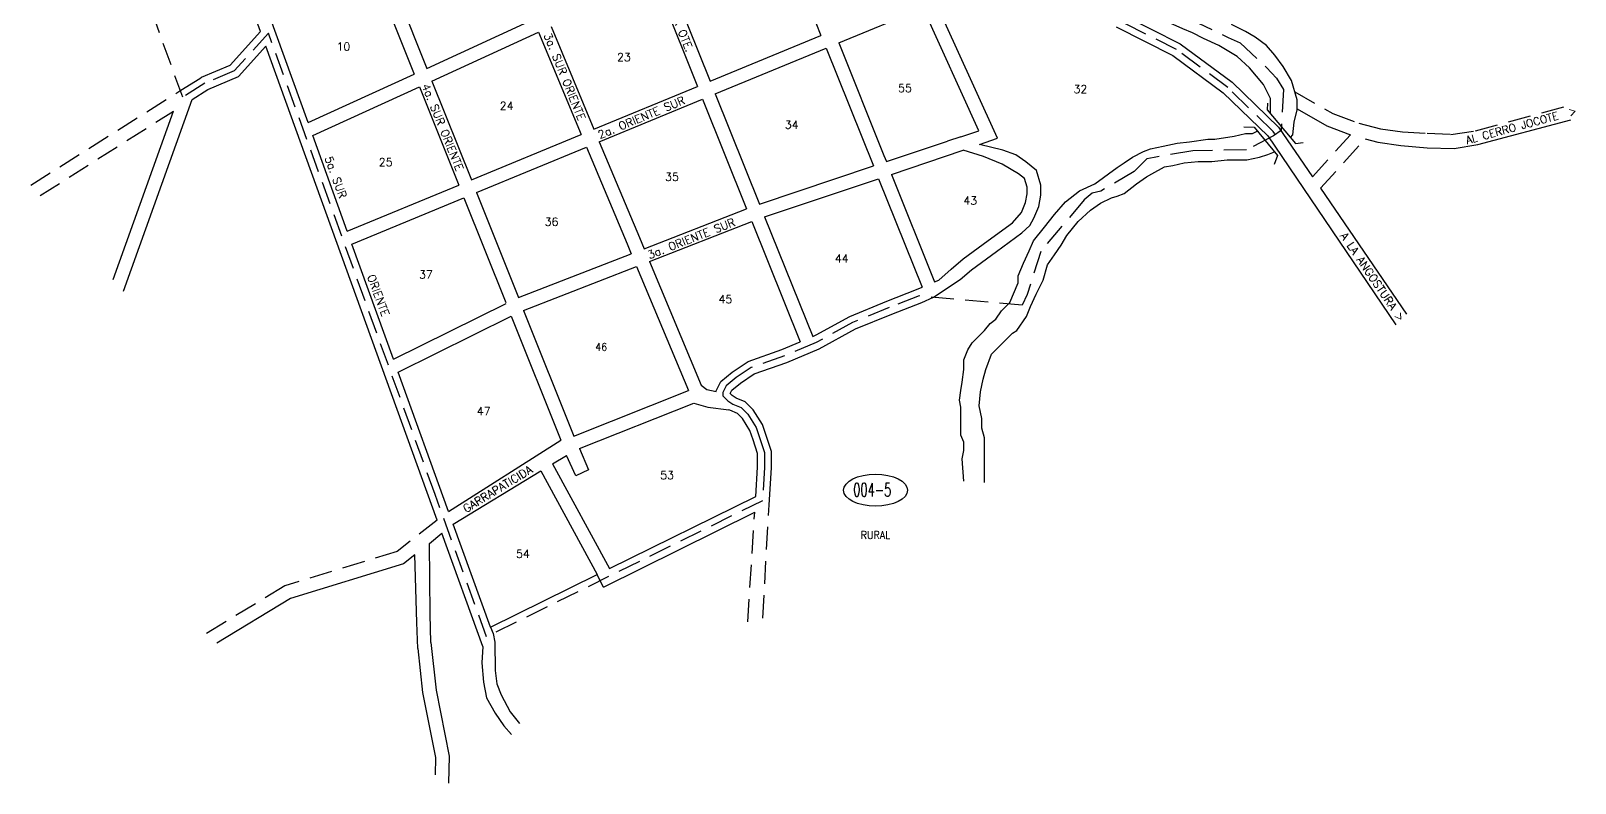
# Model space of a CAD drawing. Extents: x 510255 to 512040, y 1827586 to 1829486.
# Drawn here: x 510394 to 511745, y 1827586 to 1828244 of the extents above; entities that cross this region are included whole.
import ezdxf

# ---------------------------------------------------------------- set-up
doc = ezdxf.new("R2010")
doc.units = 0
doc.header["$LTSCALE"] = 80
doc.linetypes.add('HIDDEN', pattern=[0.375, 0.25, -0.125])
doc.layers.get('0').update_dxf_attribs({"linetype": 'CONTINUOUS'})
for name, color, linetype in [('4', 9, 'CONTINUOUS'), ('6', 10, 'CONTINUOUS'), ('9', 5, 'CONTINUOUS'), ('C', 1, 'CONTINUOUS'), ('D', 6, 'CONTINUOUS'), ('F', 15, 'CONTINUOUS')]:
    doc.layers.add(name, color=color, linetype=linetype)
doc.styles.add('ROMANS', font='ROMANS', dxfattribs={"height": 7})

# ---------------------------------------------------------------- blocks, each defined once
blk = doc.blocks.new('ELL')
blk.add_circle((0, 0), 1)

msp = doc.modelspace()

# ---------------------------------------------------------------- linework, layer by layer
at = {"layer": '4', "linetype": 'HIDDEN'}
for points in [[(511482.202076, 1828153.904734), (511480.823273, 1828155.916883), (511441.056632, 1828194.407316), (511396.157933, 1828227.595531), (511346.169717, 1828252.872957), (511277.836436, 1828283.06974), (511170.246997, 1828320.454126), (510897.819131, 1829025.730906), (510848.156212, 1829155.606534), (510844.768015, 1829238.82531), (510837.775105, 1829318.436045)], [(511409.250009, 1828253.704461), (511441.525793, 1828238.159139), (511451.880221, 1828233.535212), (511474.996976, 1828211.851671), (511483.763487, 1828202.667194), (511489.741606, 1828192.709767), (511487.748897, 1828156.863038), (511480.973973, 1828152.061972), (511457.601393, 1828139.882606), (511410.647148, 1828139.116881), (511376.82083, 1828133.346719), (511370.179348, 1828131.969477), (511359.219475, 1828121.016308), (511359.219475, 1828121.016308), (511330.121772, 1828103.892616), (511322.354449, 1828102.097202), (511315.379979, 1828096.122748), (511277.450272, 1828051.107789), (511265.562379, 1828013.476121), (511261.254306, 1828004.010105), (511171.102588, 1828012.111245), (511144.913015, 1828001.919802), (511112.903537, 1827988.816519), (511080.894059, 1827971.345476), (511053.24951, 1827959.698113), (511024.149984, 1827949.506671), (511011.055198, 1827940.771149), (511002.32534, 1827933.491547), (510999.415388, 1827927.667866), (510999.415388, 1827924.756025), (511003.780317, 1827920.388264), (511008.145245, 1827917.476423), (511015.420127, 1827914.564583), (511021.240032, 1827908.740901), (511028.514913, 1827897.093539), (511031.424866, 1827888.358017), (511035.789795, 1827875.254734), (511035.789795, 1827862.151451), (511033.912873, 1827833.04029), (510792.615239, 1827714.08586), (510747.575418, 1827838.675398), (510601.720515, 1828241.910439), (510571.935165, 1828208.935668), (510546.019635, 1828198.075989), (510526.769301, 1828185.910488), (510450.618886, 1828397.174799)]]:
    msp.add_lwpolyline(points, dxfattribs=at)
at = {"layer": '6'}
for p, q in [((510575.49, 1828203.92), (510599.476348, 1828230.475154)), ((510535.084, 1828184.067), (510548.801, 1828192.736)), ((510548.801, 1828192.736), (510575.49, 1828203.92)), ((510474.979585, 1828016.319048), (510535.083085, 1828184.066422)), ((510465.939025, 1828026.665429), (510518.605, 1828173.653)), ((511476.216, 1828152.026), (511588.23556, 1827986.940912)), ((511485.431, 1828159.807), (511515.142281, 1828116.448221)), ((511522.115466, 1828106.271993), (511597.572901, 1827996.274717))]:
    msp.add_line(p, q, dxfattribs=at)
at = {"layer": '6', "linetype": 'CONTINUOUS'}
for p, q in [((510749.401582, 1827815.987147), (510599.476348, 1828230.475154)), ((510894.935327, 1827757.432397), (511027.257582, 1827823.069909)), ((510789.27565, 1827705.750048), (510753.529521, 1827804.574918))]:
    msp.add_line(p, q, dxfattribs=at)
at = {"layer": '6', "linetype": 'HIDDEN'}
for p, q in [((510393.939432, 1828109.064655), (510525.18, 1828192.004)), ((510401.930437, 1828099.919428), (510518.605, 1828173.653))]:
    msp.add_line(p, q, dxfattribs=at)
at = {"layer": '6', "color": 10, "linetype": 'CONTINUOUS'}
for p, q in [((510894.935327, 1827757.432397), (510892.005444, 1827763.083047)), ((510789.27565, 1827705.750048), (510788.50203, 1827691.409572)), ((510798.28003, 1827716.878478), (510799.853209, 1827709.291244)), ((510799.853209, 1827709.291244), (510800.100651, 1827684.663744)), ((510788.50203, 1827691.409572), (510789.963778, 1827674.459766)), ((510800.100651, 1827684.663744), (510801.57299, 1827672.889518)), ((510789.963778, 1827674.459766), (510792.594915, 1827660.870702)), ((510801.57299, 1827672.889518), (510805.253829, 1827663.322957)), ((510792.594915, 1827660.870702), (510800.049807, 1827647.427751)), ((510805.253829, 1827663.322957), (510813.351676, 1827648.605176)), ((510800.049807, 1827647.427751), (510807.79705, 1827636.176591)), ((510813.351676, 1827648.605176), (510821.449524, 1827638.302727)), ((510807.79705, 1827636.176591), (510814.521066, 1827628.724523))]:
    msp.add_line(p, q, dxfattribs=at)
at = {"layer": '6', "linetype": 'HIDDEN'}
for points in [[(511499.729654, 1828190.583408), (511532.941838, 1828171.719565), (511555.725007, 1828163.169674), (511574.735483, 1828158.413605), (511593.887674, 1828155.53869), (511615.66667, 1828154.379915), (511636.221236, 1828153.470766), (511657.841764, 1828156.48408), (511738.630286, 1828178.381469)], [(511515.142281, 1828116.448221), (511548.359564, 1828153.116567)], [(511522.115466, 1828106.271993), (511561.209546, 1828149.427698)], [(511034.305419, 1827730.44348), (511039.737753, 1827829.602358)], [(510749.401582, 1827815.987147), (510714.355036, 1827788.798155), (510616.03388, 1827758.590757), (510544.998064, 1827715.507264)], [(511021.072369, 1827727.136905), (511027.257582, 1827823.069909)]]:
    msp.add_lwpolyline(points, dxfattribs=at)
at = {"layer": '6', "linetype": 'CONTINUOUS'}
for points in [[(511501.736759, 1828175.642887), (511527.838904, 1828160.817401), (511548.359564, 1828153.116567)], [(511561.209546, 1828149.427698), (511572.383168, 1828146.632265), (511592.475481, 1828143.61623), (511615.616946, 1828141.602468), (511639.131617, 1828141.106331), (511659.99048, 1828144.63449), (511741.176872, 1828166.198863)], [(511039.737753, 1827829.602358), (511041.789795, 1827861.958229), (511041.789795, 1827876.227801), (511037.117335, 1827890.254276), (511033.981856, 1827899.666814), (511025.967007, 1827912.498894), (511018.793369, 1827919.677187), (511010.955046, 1827922.81455), (511007.604312, 1827925.049822), (511005.74447, 1827926.910871), (511007.131689, 1827929.68711), (511014.651571, 1827935.957744), (511026.848885, 1827944.094562), (511055.408012, 1827954.096743), (511083.502776, 1827965.933792), (511115.485296, 1827983.390123), (511147.137666, 1827996.347221), (511173.373602, 1828006.556705), (511183.688531, 1828010.980257)], [(510742.718804, 1827795.614916), (510753.529521, 1827804.574918)], [(510743.997808, 1827709.166843), (510743.334388, 1827734.00148), (510742.718804, 1827795.614916)], [(510729.909585, 1827785.677567), (510719.976831, 1827777.971771), (510620.982618, 1827747.557588), (510556.597625, 1827708.507844)], [(510732.484925, 1827703.987884), (510731.694578, 1827726.720089), (510729.909585, 1827785.677567)], [(510743.997808, 1827709.166843), (510748.494488, 1827667.289017), (510759.942507, 1827609.678858), (510759.346625, 1827586.164827)], [(510732.484925, 1827703.987884), (510736.620247, 1827665.475411), (510747.912553, 1827608.64885), (510747.523567, 1827593.299109)]]:
    msp.add_lwpolyline(points, dxfattribs=at)
at = {"layer": '9', "linetype": 'CONTINUOUS'}
for points in [[(511478.547201, 1828171.466727), (511478.547201, 1828184.775739), (511472.444686, 1828196.987722), (511460.239655, 1828211.642102), (511449.255128, 1828221.411689), (511433.388588, 1828231.181276), (511419.963055, 1828237.287267), (511410.199031, 1828242.172061), (511401.655509, 1828245.835656), (511390.670982, 1828250.720449), (511380.906958, 1828255.605243), (511376.024945, 1828261.711234), (511367.481424, 1828271.480821)], [(511496.093524, 1828150.645156), (511498.07525, 1828153.024581), (511499.295753, 1828164.015367), (511501.736759, 1828175.006152), (511501.736759, 1828183.55454), (511496.854747, 1828200.651317), (511489.531728, 1828212.863301), (511482.20871, 1828222.632887), (511474.885692, 1828231.181276), (511465.121667, 1828238.508466), (511456.578146, 1828243.393259), (511444.373116, 1828249.499251)], [(511344.208382, 1828124.474266), (511350.394381, 1828128.600614), (511357.7174, 1828133.485408), (511367.481424, 1828138.370201), (511373.583939, 1828140.812598), (511384.568467, 1828143.254995), (511396.773497, 1828145.697391), (511407.758024, 1828146.91859), (511423.624564, 1828149.360986), (511429.727079, 1828149.360986), (511446.814122, 1828151.803383), (511456.578146, 1828154.24578), (511462.680661, 1828154.24578), (511466.936298, 1828156.37481)], [(511228.344077, 1827848.946193), (511228.344077, 1827859.936978), (511228.344077, 1827869.706565), (511228.344077, 1827878.254953), (511228.344077, 1827888.02454), (511225.903071, 1827896.572928), (511225.903071, 1827905.121317), (511223.462065, 1827916.112102), (511224.682568, 1827928.324085), (511227.123574, 1827939.314871), (511229.56458, 1827947.863259), (511234.446592, 1827961.296441), (511245.43112, 1827972.287226), (511252.754138, 1827979.614416), (511256.415647, 1827982.056813), (511264.959169, 1827994.268796), (511268.620678, 1828002.817185), (511273.50269, 1828013.80797), (511279.605205, 1828026.019953), (511283.266714, 1828039.453135), (511289.369229, 1828048.001524), (511295.471745, 1828056.549912), (511300.353757, 1828065.0983), (511310.117781, 1828077.310284), (511321.102308, 1828087.079871), (511329.64583, 1828093.185862), (511339.409854, 1828098.070656), (511344.291866, 1828099.291854), (511350.394381, 1828101.734251), (511361.378909, 1828110.282639), (511369.92243, 1828116.388631), (511374.804442, 1828118.831028), (511385.78897, 1828124.937019), (511393.111988, 1828126.158218), (511402.876012, 1828128.600614), (511415.081043, 1828129.821813), (511427.286073, 1828129.821813), (511440.711607, 1828131.043011), (511446.814122, 1828131.043011), (511457.798649, 1828131.043011), (511468.783177, 1828133.485408), (511476.106195, 1828135.927805), (511482.00096, 1828138.139601)], [(511210.036532, 1827850.167391), (511208.816029, 1827869.706565), (511210.036532, 1827877.033755), (511210.036532, 1827884.360945), (511207.595526, 1827890.466937), (511207.595526, 1827897.794127), (511207.595526, 1827907.563713), (511207.595526, 1827914.890904), (511206.375022, 1827920.996895), (511207.595526, 1827929.545284), (511208.816029, 1827936.872474), (511210.036532, 1827947.863259), (511210.036532, 1827956.411647), (511213.698041, 1827964.960036), (511217.35955, 1827971.066028), (511222.241562, 1827975.950821), (511228.344077, 1827982.056813), (511233.226089, 1827988.162804), (511238.108102, 1827991.826399), (511242.990114, 1827999.15359), (511250.313132, 1828006.48078), (511257.63615, 1828023.577557), (511257.63615, 1828029.683548), (511262.518162, 1828040.674333), (511267.400175, 1828051.665119), (511271.061684, 1828060.213507), (511280.825708, 1828072.42549), (511289.369229, 1828083.416276), (511299.133254, 1828094.407061), (511311.338284, 1828104.176648), (511324.763818, 1828110.282639), (511344.208382, 1828124.474266)]]:
    msp.add_lwpolyline(points, dxfattribs=at)
at = {"layer": 'F', "linetype": 'CONTINUOUS'}
for p, q in [((510594.8526, 1828243.258113), (510481.142813, 1828557.623757)), ((510636.393838, 1828163.691059), (510602.303547, 1828257.938148)), ((510670.715947, 1828068.80308), (510640.489363, 1828152.368443)), ((511207.417966, 1828151.314655), (511196.011216, 1828147.506964)), ((510711.179588, 1827956.936028), (510674.801975, 1828057.50672)), ((511077.947141, 1827976.614666), (511080.987757, 1827978.232159)), ((510759.366241, 1827823.717696), (510715.287129, 1827945.580192)), ((510759.366241, 1827823.717696), (510857.480562, 1827886.00433)), ((510850.219788, 1827865.332292), (510862.438447, 1827872.747187)), ((510763.376316, 1827812.631317), (510839.950773, 1827859.100539)), ((510839.950773, 1827859.100539), (510889.515182, 1827768.54487)), ((510850.219788, 1827865.332292), (510900.288227, 1827773.855745)), ((510900.288227, 1827773.855745), (511028.148497, 1827836.888047)), ((510795.998439, 1827722.443172), (510763.376316, 1827812.631317)), ((510795.998439, 1827722.443172), (510889.515182, 1827768.54487)), ((510795.998439, 1827722.443172), (510798.28003, 1827716.878478))]:
    msp.add_line(p, q, dxfattribs=at)
at = {"layer": 'F'}
for p, q in [((511048.031898, 1828332.626254), (511085.202, 1828240.007)), ((510703.134, 1828304.025), (510740.287514, 1828211.177235)), ((510692.642427, 1828297.942856), (510729.360706, 1828206.182866)), ((510940.495615, 1828286.703262), (510977.166, 1828195.382)), ((510951.533462, 1828291.417197), (510988.258, 1828199.964)), ((511100.764, 1828233.451), (511174.58809, 1828263.94441)), ((510740.287514, 1828211.177235), (510833.449, 1828253.759)), ((510849.024, 1828247.641), (510886.598, 1828157.973)), ((511343.602, 1828247.448), (511392.999, 1828222.47)), ((511348.738, 1828258.298), (511399.317, 1828232.721)), ((510568.381, 1828213.952), (510594.8526, 1828243.258113)), ((510744.751, 1828200.023), (510838.09, 1828242.685)), ((510838.09, 1828242.685), (510875.507, 1828153.392)), ((510988.258, 1828199.964), (511085.202, 1828240.007)), ((511100.764, 1828233.451), (511140.25, 1828135.061)), ((511399.317, 1828232.721), (511444.943, 1828198.996)), ((510992.73, 1828188.827), (511089.672, 1828228.869)), ((511089.672, 1828228.869), (511131.030443, 1828125.815148)), ((511392.999, 1828222.47), (511437.17, 1828189.819)), ((510543.238, 1828203.416), (510568.381, 1828213.952)), ((510636.393838, 1828163.691059), (510729.360706, 1828206.182866)), ((510525.18, 1828192.004), (510541.659, 1828202.418)), ((510541.659, 1828202.418), (510543.238, 1828203.416)), ((510640.489363, 1828152.368443), (510733.824, 1828195.029)), ((510733.824, 1828195.029), (510768.218, 1828109.076)), ((510744.751, 1828200.023), (510779.31, 1828113.658)), ((510886.598, 1828157.973), (510977.166, 1828195.382)), ((511444.943, 1828198.996), (511485.431, 1828159.807)), ((510891.236, 1828146.905), (510981.638, 1828184.246)), ((510981.638, 1828184.246), (511020.150723, 1828088.339892)), ((510992.73, 1828188.827), (511031.389361, 1828092.553787)), ((511437.17, 1828189.819), (511476.216, 1828152.026)), ((510779.31, 1828113.658), (510875.507, 1828153.392)), ((511207.417966, 1828151.314655), (511223.420258, 1828156.656386)), ((510783.769, 1828102.516), (510880.145, 1828142.324)), ((510880.145, 1828142.324), (510915.543, 1828057.852)), ((510891.236, 1828146.905), (510926.323, 1828063.175)), ((511142.433, 1828129.622), (511196.011216, 1828147.506964)), ((511146.91, 1828118.465), (511209.520113, 1828139.74752)), ((511223.890675, 1828144.632383), (511239.728502, 1828150.016)), ((511031.389361, 1828092.553787), (511131.030443, 1828125.815148)), ((511140.25, 1828135.061), (511142.433, 1828129.622)), ((511035.869, 1828081.398), (511135.507, 1828114.659)), ((511135.507, 1828114.659), (511173.610522, 1828019.715234)), ((511146.91, 1828118.465), (511184.642375, 1828024.446239)), ((510670.715947, 1828068.80308), (510768.218, 1828109.076)), ((510674.801975, 1828057.50672), (510772.677, 1828097.934)), ((510772.677, 1828097.934), (510809.334, 1828006.326)), ((510783.769, 1828102.516), (510820.434, 1828010.886)), ((510930.408, 1828053.427), (511020.150723, 1828088.339892)), ((510935.047, 1828042.356), (511024.623, 1828077.203)), ((511024.623, 1828077.203), (511066.886241, 1827971.954423)), ((511035.869, 1828081.398), (511077.947141, 1827976.614666)), ((510915.543, 1828057.852), (510919.22, 1828049.075)), ((510926.323, 1828063.175), (510930.408, 1828053.427)), ((510820.518, 1828010.677), (510919.22, 1828049.075)), ((510824.976, 1827999.535), (510923.86, 1828038.004)), ((510923.86, 1828038.004), (510969.299713, 1827929.565886)), ((510935.047, 1828042.356), (510980.451384, 1827934.001755)), ((510711.179588, 1827956.936028), (510809.642, 1828005.557)), ((510715.287129, 1827945.580192), (510814.114, 1827994.382)), ((510814.114, 1827994.382), (510857.480562, 1827886.00433)), ((510824.976, 1827999.535), (510868.948538, 1827889.645629)), ((510868.948538, 1827889.645629), (510969.299713, 1827929.565886)), ((510873.824062, 1827878.670458), (510973.938, 1827918.496))]:
    msp.add_line(p, q, dxfattribs=at)
at = {"layer": 'F', "color": 15, "linetype": 'CONTINUOUS'}
msp.add_line((510892.005444, 1827763.083047), (510889.515182, 1827768.54487), dxfattribs=at)
at = {"layer": 'F', "linetype": 'CONTINUOUS'}
for points in [[(511223.420258, 1828156.656386), (511174.58809, 1828263.94441)], [(511476.003192, 1828180.667998), (511475.69729, 1828174.84861), (511500.475365, 1828145.445388), (511507.205213, 1828146.364239)], [(511455.201845, 1828160.146999), (511464.073008, 1828159.840716), (511484.568453, 1828135.031747), (511481.815333, 1828127.068375)], [(511184.642375, 1828024.446239), (511188.234443, 1828025.986695), (511199.18262, 1828035.572566), (511209.563584, 1828044.476308), (511231.571866, 1828060.626187), (511252.839142, 1828076.232309), (511260.522045, 1828085.201511), (511264.241178, 1828093.885119), (511265.495951, 1828101.418642), (511265.495951, 1828107.362181), (511263.342091, 1828114.905581), (511258.149457, 1828119.062384), (511243.846473, 1828127.3841), (511227.374589, 1828134.070796), (511209.520113, 1828139.74752)], [(511080.987757, 1827978.232159), (511110.321778, 1827994.242916), (511142.688365, 1828007.492384), (511168.831574, 1828017.665784), (511173.610522, 1828019.715234)], [(510993.415388, 1827928.576654), (510993.415388, 1827929.083452), (510997.518991, 1827937.295984), (511007.458825, 1827945.584553), (511021.451084, 1827954.918779), (511051.091008, 1827965.299483), (511066.886241, 1827971.954423)], [(510980.451384, 1827934.001755), (510985.386332, 1827930.412372), (510993.415388, 1827928.576654)], [(510973.938, 1827918.496), (510986.064907, 1827914.800856), (511004.664271, 1827912.586036)], [(511028.148497, 1827836.888047), (511029.789795, 1827862.344673), (511029.789795, 1827874.281667), (511025.732397, 1827886.461758), (511023.04797, 1827894.520263), (511016.513057, 1827904.982909), (511012.046885, 1827909.451979), (511005.335445, 1827912.138297), (511004.664271, 1827912.586036)], [(510873.824062, 1827878.670458), (510881.733207, 1827860.221996), (510870.695982, 1827854.744652), (510862.438447, 1827872.747187)]]:
    msp.add_lwpolyline(points, dxfattribs=at)
at = {"layer": 'F'}
for points in [[(511202.627657, 1828231.306708), (511185.747868, 1828268.3929)], [(511239.728502, 1828150.016), (511202.627657, 1828231.306708)], [(511271.396851, 1828080.112731), (511275.840771, 1828090.488607), (511277.495951, 1828100.426127), (511277.495951, 1828109.041792), (511273.829906, 1828121.881276), (511264.472777, 1828129.371836), (511255.685636, 1828135.61388), (511244.317093, 1828139.711814), (511223.890675, 1828144.632383)]]:
    msp.add_lwpolyline(points, dxfattribs=at)
at = {"layer": 'F', "color": 15, "linetype": 'CONTINUOUS'}
msp.add_lwpolyline([(511183.688531, 1828010.980257), (511207.041512, 1828026.503852), (511217.030216, 1828035.071154), (511238.671223, 1828050.951522), (511261.053234, 1828067.375647), (511267.868756, 1828073.806974), (511271.396851, 1828080.112731)], dxfattribs=at)

# ---------------------------------------------------------------- block references
at = {"layer": '4', "color": 9, "linetype": 'CONTINUOUS', "xscale": 27.985565, "yscale": 13.992782, "zscale": 27.985565}
msp.add_blockref('ELL', (511132.920255, 1827842.26021), dxfattribs=at)

# ---------------------------------------------------------------- texts
at = {"layer": '4', "color": 9, "linetype": 'CONTINUOUS', "style": 'ROMANS'}
for s, height, width, p in [('004-5', 11.660652, 0.63, (511113.414116, 1827836.91995)), ('RURAL', 6.802047, 0.9, (511119.870574, 1827799.675729))]:
    msp.add_text(s, height=height, dxfattribs=dict(at, width=width)).set_placement(p)
at = {"layer": 'C', "color": 1, "style": 'ROMANS'}
for s, p in [('10', (510661.393419, 1828226.746421)), ('23', (510906.755189, 1828217.483943)), ('55', (511152.681092, 1828190.422559)), ('32', (511306.145452, 1828189.544231)), ('24', (510804.223379, 1828174.95469)), ('34', (511053.575743, 1828158.397082)), ('25', (510698.344388, 1828125.63911)), ('35', (510948.876096, 1828112.818151)), ('43', (511209.747304, 1828091.981286)), ('36', (510843.510431, 1828073.520539)), ('44', (511097.426857, 1828041.328833)), ('37', (510733.541321, 1828027.332578)), ('45', (510995.639604, 1828005.742528)), ('47', (510784.120648, 1827907.971357)), ('53', (510944.570527, 1827851.955634)), ('54', (510818.410527, 1827783.165437))]:
    msp.add_text(s, height=7, dxfattribs=at).set_placement(p)
at = {"layer": 'C', "color": 1, "style": 'ROMANS', "width": 0.9}
msp.add_text('46', height=6.802047, dxfattribs=at).set_placement((510887.653319, 1827964.20465))
at = {"layer": 'D', "linetype": 'CONTINUOUS', "style": 'ROMANS'}
for s, rotation, p in [('2a. SUR OTE.', 291.688047, (510943.956707, 1828283.569011)), ('3a. SUR ORIENTE', 292.090915, (510842.445585, 1828240.285706)), ('4a. SUR ORIENTE', 292.116941, (510735.692977, 1828196.132211)), ('2a. ORIENTE SUR', 22.569713, (510891.857842, 1828149.346682)), ('5a. SUR', 290.280277, (510650.77291, 1828132.804427)), ('3a. ORIENTE SUR', 21.388671, (510935.120224, 1828044.26709)), ('A LA ANGOSTURA >', 304.282726, (511539.043714, 1828064.798498)), ('ORIENTE', 290.280277, (510688.078348, 1828029.292114)), ('GARRAPATICIDA', 31.483, (510774.715276, 1827822.312245))]:
    msp.add_text(s, height=7, rotation=rotation, dxfattribs=at).set_placement(p)
at = {"layer": 'D', "color": 6, "linetype": 'CONTINUOUS', "style": 'ROMANS'}
msp.add_text('AL CERRO JOCOTE  >', height=6.802047, rotation=15.260299, dxfattribs=at).set_placement((511650.420406, 1828144.771779))

doc.saveas('drawing.dxf')
